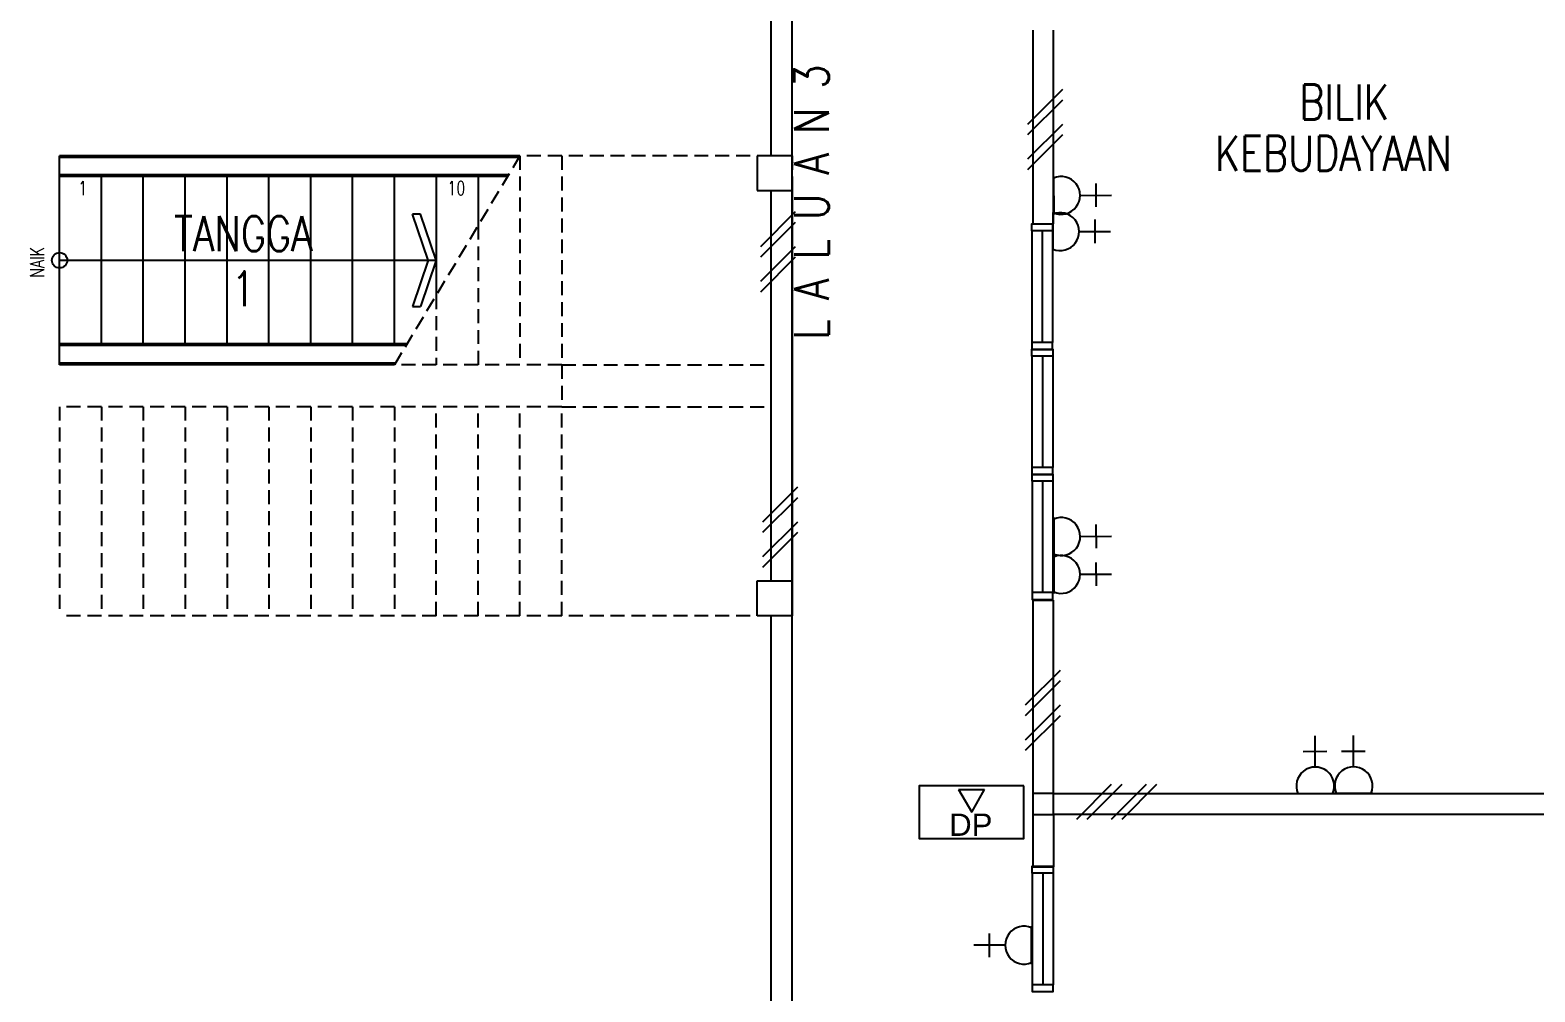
# Model space of a CAD drawing. Header units: millimetres. Extents: x 1824 to 81424, y 1027 to 57127.
# Drawn here: x 46523 to 57309, y 25775 to 32674 of the extents above; entities that cross this region are included whole.
import ezdxf
from ezdxf.enums import TextEntityAlignment as Align

# ---------------------------------------------------------------- set-up
doc = ezdxf.new("R2010")
doc.units = ezdxf.units.MM
doc.linetypes.add('DASHED2', pattern=[0.375, 0.25, -0.125])
doc.linetypes.add('HIDDEN', pattern=[0.375, 0.25, -0.125])
for name, color, linetype in [('A-COLUMN', 3, 'Continuous'), ('A-NOTE', 2, 'Continuous'), ('A-ROOMSYM', 3, 'Continuous'), ('A-STAIR', 2, 'Continuous'), ('A-STAIRH', 8, 'HIDDEN'), ('A-SYM', 8, 'Continuous'), ('A-TXTBOMBA', 7, 'Continuous'), ('A-WALL', 1, 'Continuous'), ('A-WIN', 9, 'Continuous'), ('A-WLH', 7, 'Continuous'), ('ELECT', 6, 'Continuous')]:
    doc.layers.add(name, color=color, linetype=linetype)
doc.styles.add('arial', font='arial.ttf')
doc.styles.add('ROMANS', font='romans.shx', dxfattribs={"width": 0.75, "height": 200})
doc.styles.add('style1', font='romans.shx', dxfattribs={"height": 750})

# ---------------------------------------------------------------- blocks, each defined once
blk = doc.blocks.new('A$C49831240')
at = {"layer": 'A-WLH', "color": 8}
for p, q in [((250, 575), (0, 325)), ((250, 500), (0, 250)), ((250, 325), (0, 75)), ((250, 250), (0, 0))]:
    blk.add_line(p, q, dxfattribs=at)
blk = doc.blocks.new('A$C04C40081')
at = {"layer": 'A-WIN', "color": 8}
for p, q in [((850, 150), (50, 150)), ((850, 75), (50, 75)), ((850, 0), (50, 0))]:
    blk.add_line(p, q, dxfattribs=at)
at = {"layer": 'A-WIN', "color": 8, "linetype": 'Continuous'}
for points in [[(50, 150), (0, 150), (0, 0), (50, 0)], [(850, 150), (900, 150), (900, 0), (850, 0)]]:
    blk.add_lwpolyline(points, close=True, dxfattribs=at)
blk = doc.blocks.new('SOCKET')
at = {"layer": 'ELECT', "color": 6}
for p, q in [((15249, 25891), (15249, 26116)), ((15164, 26004), (15333, 26004)), ((15112, 25702), (15385, 25702))]:
    blk.add_line(p, q, dxfattribs=at)
blk.add_arc((15249, 25755), 136, 336.9763, 203.0237, dxfattribs=at)

msp = doc.modelspace()

# ---------------------------------------------------------------- linework, layer by layer
at = {"layer": 'A-COLUMN', "color": 8}
for p, q in [((51984, 31772.9), (51734, 31772.9)), ((51734, 31772.9), (51734, 31522.9)), ((51984, 31522.9), (51984, 31772.9)), ((51734, 31522.9), (51984, 31522.9)), ((51734, 28472.9), (51734, 28722.9)), ((51734, 28722.9), (51984, 28722.9)), ((51984, 28722.9), (51984, 28472.9)), ((51984, 28472.9), (51734, 28472.9))]:
    msp.add_line(p, q, dxfattribs=at)
msp.add_lwpolyline([(53859, 27197.9), (53709, 27197.9), (53709, 27047.9), (53859, 27047.9)], close=True, dxfattribs=at)
at = {"layer": 'A-NOTE', "color": 8, "linetype": 'Continuous', "ltscale": 500}
for p, q in [((50034, 31772.9), (46734, 31772.9)), ((49944, 31622.9), (46734, 31622.9)), ((49376.4, 31022.9), (49263.6, 31353.9)), ((49321.3, 31353.9), (49263.6, 31353.9)), ((49434, 31022.9), (49321.3, 31353.9)), ((46734, 31022.9), (49434, 31022.9)), ((49376.4, 31022.9), (49263.6, 30691.9)), ((49434, 31022.9), (49321.3, 30691.9)), ((49263.6, 30691.9), (49321.3, 30691.9)), ((49224, 30422.9), (46734, 30422.9)), ((49134, 30272.9), (46734, 30272.9))]:
    msp.add_line(p, q, dxfattribs=at)
msp.add_circle((46734, 31022.9), 55, dxfattribs=at)
at = {"layer": 'A-STAIR', "color": 8}
for p, q in [((51834, 31772.9), (51834, 40922.9)), ((51984, 19172.9), (51984, 40922.9)), ((46734, 30272.9), (46734, 31772.9)), ((50026.8, 31760.9), (46734, 31760.9)), ((49951.2, 31634.9), (46734, 31634.9)), ((47034, 30422.9), (47034, 31622.9)), ((47334, 30422.9), (47334, 31622.9)), ((47634, 30422.9), (47634, 31622.9)), ((47934, 30422.9), (47934, 31622.9)), ((48234, 30422.9), (48234, 31622.9)), ((48534, 30422.9), (48534, 31622.9)), ((48834, 30422.9), (48834, 31622.9)), ((49134, 30422.9), (49134, 31622.9)), ((49434, 31622.9), (49434, 30772.9)), ((49734, 31622.9), (49734, 31272.9)), ((49216.8, 30410.9), (46734, 30410.9)), ((49141.2, 30284.9), (46734, 30284.9)), ((51834, 19172.9), (51834, 28472.9))]:
    msp.add_line(p, q, dxfattribs=at)
at = {"layer": 'A-STAIRH', "color": 8, "linetype": 'DASHED2', "ltscale": 400}
for p, q in [((50034, 31772.9), (49134, 30272.9)), ((51984, 31772.9), (49884, 31772.9)), ((50034, 31772.9), (50034, 30272.9)), ((50334, 31772.9), (50334, 30272.9)), ((51984, 31772.9), (51984, 28472.9)), ((49734, 31272.9), (49734, 30272.9)), ((49434, 30772.9), (49434, 30272.9)), ((50334, 30272.9), (49134, 30272.9)), ((50334, 30272.9), (50334, 29972.9)), ((50334, 30272.9), (51834, 30272.9)), ((50334, 29972.9), (46734, 29972.9)), ((46734, 29972.9), (46734, 28472.9)), ((47034, 29972.9), (47034, 28472.9)), ((47334, 29972.9), (47334, 28472.9)), ((47634, 29972.9), (47634, 28472.9)), ((47934, 29972.9), (47934, 28472.9)), ((48234, 29972.9), (48234, 28472.9)), ((48534, 29972.9), (48534, 28472.9)), ((48834, 29972.9), (48834, 28472.9)), ((49134, 29972.9), (49134, 28472.9)), ((49434, 28472.9), (49434, 29972.9)), ((49734, 28472.9), (49734, 29972.9)), ((50034, 28472.9), (50034, 29972.9)), ((50334, 28472.9), (50334, 29972.9)), ((50334, 29972.9), (51834, 29972.9)), ((51984, 28472.9), (46734, 28472.9))]:
    msp.add_line(p, q, dxfattribs=at)
at = {"layer": 'A-TXTBOMBA', "color": 8}
for p, q in [((53176.4, 27226.6), (53272.1, 27063.5)), ((53176.4, 27226.6), (53364.7, 27226.6)), ((53272.1, 27063.5), (53364.7, 27226.6))]:
    msp.add_line(p, q, dxfattribs=at)
msp.add_lwpolyline([(53645.5, 27252.3), (52895.5, 27252.3), (52895.5, 26874.4), (53645.5, 26874.4)], close=True, dxfattribs=at)
at = {"layer": 'A-WALL', "color": 8}
for p, q in [((53709, 32672.9), (53709, 31285.4)), ((53859, 31285.4), (53859, 32672.9)), ((53709, 31285.4), (53859, 31285.4)), ((53709, 28585.4), (53709, 26672.9)), ((53709, 28585.4), (53859, 28585.4)), ((53859, 27197.9), (53859, 28585.4)), ((53859, 27197.9), (62559, 27197.9)), ((53859, 27047.9), (53859, 26672.9)), ((62559, 27047.9), (53859, 27047.9)), ((53709, 26672.9), (53859, 26672.9))]:
    msp.add_line(p, q, dxfattribs=at)
for points in [[(51834, 28722.9), (51834, 31522.9)], [(51984, 31522.9), (51984, 28722.9)]]:
    msp.add_lwpolyline(points, dxfattribs=at)
at = {"layer": 'A-WLH', "color": 8}
for p, q in [((54024.7, 27014.6), (54274.7, 27264.6)), ((54099.7, 27014.6), (54349.7, 27264.6)), ((54274.7, 27014.6), (54524.7, 27264.6)), ((54349.7, 27014.6), (54599.7, 27264.6))]:
    msp.add_line(p, q, dxfattribs=at)

# ---------------------------------------------------------------- block references
at = {"layer": 'A-WIN', "color": 8, "rotation": 90}
for p in [(53852.1, 30383.9), (53854.1, 29486.2), (53854.3, 28589), (53855.9, 25777)]:
    msp.add_blockref('A$C04C40081', p, dxfattribs=at)
at = {"layer": 'A-WLH', "color": 8}
for p in [(53672.5, 31672.3), (51757.4, 30794.9), (51772.3, 28820.2), (53655.9, 27506.4)]:
    msp.add_blockref('A$C49831240', p, dxfattribs=at)
at = {"layer": 'ELECT', "color": 7, "linetype": 'HIDDEN'}
for p, rotation in [((28072.8, 46591.9), 270.322303585175), ((28065.9, 46332.2), 270.322303585175), ((28073.7, 44145.4), 270.322303585175), ((28073.1, 43873.6), 270.322303585175), ((40630.9, 1411.6), 0.3223035851749927), ((40906, 1413.2), 0.3223035851749927), ((79403, 10861.3), 90.00000000000105)]:
    msp.add_blockref('SOCKET', p, dxfattribs=dict(at, rotation=rotation))

# ---------------------------------------------------------------- texts
at = {"layer": 'A-NOTE', "color": 8, "linetype": 'Continuous', "ltscale": 500, "style": 'ROMANS', "width": 0.75}
msp.add_text('NAIK', height=100, rotation=90, dxfattribs=at).set_placement((46622.6, 30898.2))
at = {"layer": 'A-ROOMSYM', "color": 8, "style": 'style1', "width": 0.8}
msp.add_text('L A L U A N 3', height=250, rotation=90, dxfattribs=at).set_placement((52248.8, 31440.6), align=Align.CENTER)
for s, p in [('BILIK', (55941.3, 32033.7)), ('KEBUDAYAAN', (55865, 31665)), ('TANGGA', (48050.2, 31089.4)), ('1', (48050.2, 30693.2))]:
    msp.add_text(s, height=250, dxfattribs=at).set_placement(p, align=Align.CENTER)
at = {"layer": 'A-SYM', "color": 8, "linetype": 'HIDDEN', "ltscale": 500, "style": 'ROMANS', "width": 0.75}
for s, p in [('1', (46867.5, 31491)), ('10', (49513.7, 31490.7))]:
    msp.add_text(s, height=100, dxfattribs=at).set_placement(p)
at = {"layer": 'A-TXTBOMBA', "color": 8, "style": 'arial'}
msp.add_text('DP', height=160, dxfattribs=at).set_placement((53110.4, 26894.3))

doc.saveas('drawing.dxf')
